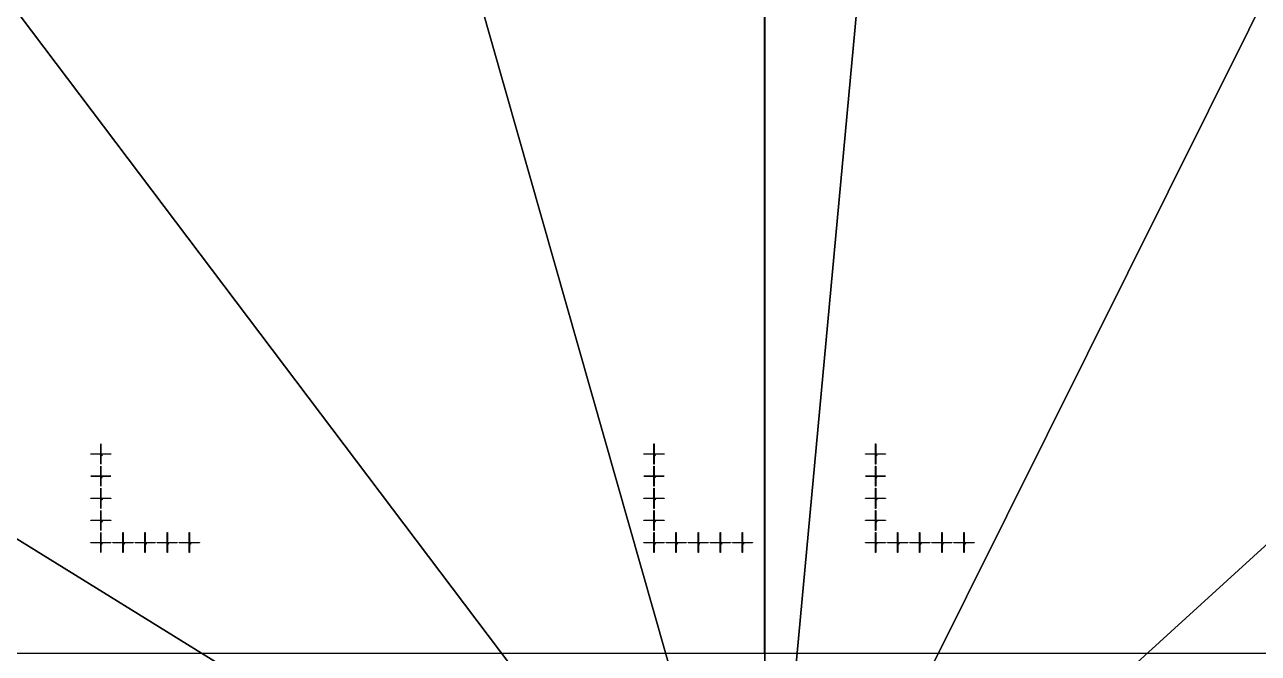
# Model space of a CAD drawing. Extents: x -25400 to 25400, y -24113 to 25400.
# Drawn here: x -6690 to 4462, y 3151 to 8834 of the extents above; entities that cross this region are included whole.
import ezdxf

# ---------------------------------------------------------------- set-up
doc = ezdxf.new("R2010")
doc.units = 0
for name, color, linetype in [('L0D0', 1, 'CONTINUOUS'), ('L1D0', 2, 'CONTINUOUS'), ('L3D0', 3, 'CONTINUOUS')]:
    doc.layers.add(name, color=color, linetype=linetype)

msp = doc.modelspace()

# ---------------------------------------------------------------- linework, layer by layer
at = {"layer": 'L0D0'}
for points in [[(0, 25400), (0, 0), (-4251.735, -24112.788), (-7983.296, -24112.788)], [(8342.854, 23990.765), (8342.854, -23990.765), (8299.673, -24005.737), (8256.466, -24020.632), (8213.232, -24035.449), (8169.972, -24050.188), (8126.685, -24064.85), (8083.372, -24079.433), (8040.032, -24093.939), (7996.667, -24108.366), (7983.296, -24112.788), (4251.735, -24112.788), (0, 0), (0, 25400)], [(2112.945, 22802.313), (0, 0), (-6266.882, 22025.807)], [(10207.408, 20499.239), (0, 0), (2112.945, 22802.313)], [(-6724.707, 21890.37), (-6683.205, 21903.077), (-6641.678, 21915.705), (-6600.127, 21928.254), (-6558.553, 21940.724), (-6516.956, 21953.116), (-6475.334, 21965.428), (-6433.69, 21977.662), (-6392.022, 21989.817), (-6350.332, 22001.893), (-6308.618, 22013.89), (-6266.882, 22025.807), (0, 0), (-13800.333, 18274.595)], [(16923.304, 15427.63), (0, 0), (10207.408, 20499.239)], [(-13800.333, 18274.595), (0, 0), (-19469.972, 12055.297)], [(21126.611, 8836.08), (21143.321, 8796.022), (21159.954, 8755.931), (21176.512, 8715.809), (21192.994, 8675.656), (21209.399, 8635.472), (21225.729, 8595.257), (21241.982, 8555.01), (21258.159, 8514.733), (21274.259, 8474.426), (21290.283, 8434.088), (21306.231, 8393.719), (21322.102, 8353.321), (21337.896, 8312.892), (21353.614, 8272.434), (0, 0), (16923.304, 15427.63)], [(-19469.972, 12055.297), (0, 0), (-22510.084, 4207.864)]]:
    msp.add_lwpolyline(points, dxfattribs=at)
at = {"layer": 'L1D0'}
for points in [[(-6002.75, 4960.85), (-6002.75, 5043.85), (-6000.25, 5043.85), (-6000.25, 4960.85)], [(-1002.75, 4960.85), (-1002.75, 5043.85), (-1000.25, 5043.85), (-1000.25, 4960.85)], [(1000.25, 4960.85), (1000.25, 5043.85), (1002.75, 5043.85), (1002.75, 4960.85)], [(-6092.5, 4951.6), (-6092.5, 4954.1), (-6009.5, 4954.1), (-6009.5, 4951.6)], [(-6001.7, 4947.85), (-6001.7, 4952.65), (-6006.5, 4952.65), (-6006.5, 4953.05), (-6001.7, 4953.05), (-6001.7, 4957.85), (-6001.3, 4957.85), (-6001.3, 4953.05), (-5996.5, 4953.05), (-5996.5, 4952.65), (-6001.3, 4952.65), (-6001.3, 4947.85)], [(-6002.75, 4861.85), (-6002.75, 4944.85), (-6000.25, 4944.85), (-6000.25, 4861.85)], [(-5995.5, 4942.294), (-5995.5, 4945.85), (-5991.056, 4945.85), (-5991.056, 4944.961), (-5994.611, 4944.961), (-5994.611, 4943.183), (-5991.944, 4943.183), (-5991.944, 4942.294)], [(-5995.5, 4939.628), (-5995.5, 4940.517), (-5991.944, 4940.517), (-5991.944, 4939.628)], [(-5993.5, 4951.6), (-5993.5, 4954.1), (-5910.5, 4954.1), (-5910.5, 4951.6)], [(-5991.944, 4940.517), (-5991.944, 4942.294), (-5991.056, 4942.294), (-5991.056, 4940.517)], [(-1092.5, 4951.6), (-1092.5, 4954.1), (-1009.5, 4954.1), (-1009.5, 4951.6)], [(-1001.7, 4947.85), (-1001.7, 4952.65), (-1006.5, 4952.65), (-1006.5, 4953.05), (-1001.7, 4953.05), (-1001.7, 4957.85), (-1001.3, 4957.85), (-1001.3, 4953.05), (-996.5, 4953.05), (-996.5, 4952.65), (-1001.3, 4952.65), (-1001.3, 4947.85)], [(-1002.75, 4861.85), (-1002.75, 4944.85), (-1000.25, 4944.85), (-1000.25, 4861.85)], [(-995.5, 4942.294), (-995.5, 4945.85), (-991.056, 4945.85), (-991.056, 4944.961), (-994.611, 4944.961), (-994.611, 4943.183), (-991.944, 4943.183), (-991.944, 4942.294)], [(-995.5, 4939.628), (-995.5, 4940.517), (-991.944, 4940.517), (-991.944, 4939.628)], [(-993.5, 4951.6), (-993.5, 4954.1), (-910.5, 4954.1), (-910.5, 4951.6)], [(-991.944, 4940.517), (-991.944, 4942.294), (-991.056, 4942.294), (-991.056, 4940.517)], [(910.5, 4951.6), (910.5, 4954.1), (993.5, 4954.1), (993.5, 4951.6)], [(1001.3, 4947.85), (1001.3, 4952.65), (996.5, 4952.65), (996.5, 4953.05), (1001.3, 4953.05), (1001.3, 4957.85), (1001.7, 4957.85), (1001.7, 4953.05), (1006.5, 4953.05), (1006.5, 4952.65), (1001.7, 4952.65), (1001.7, 4947.85)], [(1000.25, 4861.85), (1000.25, 4944.85), (1002.75, 4944.85), (1002.75, 4861.85)], [(1007.5, 4942.294), (1007.5, 4945.85), (1011.944, 4945.85), (1011.944, 4944.961), (1008.389, 4944.961), (1008.389, 4943.183), (1011.056, 4943.183), (1011.056, 4942.294)], [(1007.5, 4939.628), (1007.5, 4940.517), (1011.056, 4940.517), (1011.056, 4939.628)], [(1009.5, 4951.6), (1009.5, 4954.1), (1092.5, 4954.1), (1092.5, 4951.6)], [(1011.056, 4940.517), (1011.056, 4942.294), (1011.944, 4942.294), (1011.944, 4940.517)], [(-6002.75, 4760.85), (-6002.75, 4843.85), (-6000.25, 4843.85), (-6000.25, 4760.85)], [(-1002.75, 4760.85), (-1002.75, 4843.85), (-1000.25, 4843.85), (-1000.25, 4760.85)], [(1000.25, 4760.85), (1000.25, 4843.85), (1002.75, 4843.85), (1002.75, 4760.85)], [(-6092.5, 4751.6), (-6092.5, 4754.1), (-6009.5, 4754.1), (-6009.5, 4751.6)], [(-6001.7, 4747.85), (-6001.7, 4752.65), (-6006.5, 4752.65), (-6006.5, 4753.05), (-6001.7, 4753.05), (-6001.7, 4757.85), (-6001.3, 4757.85), (-6001.3, 4753.05), (-5996.5, 4753.05), (-5996.5, 4752.65), (-6001.3, 4752.65), (-6001.3, 4747.85)], [(-6002.75, 4661.85), (-6002.75, 4744.85), (-6000.25, 4744.85), (-6000.25, 4661.85)], [(-5992.833, 4739.628), (-5992.833, 4741.406), (-5995.5, 4741.406), (-5995.5, 4743.183), (-5994.611, 4743.183), (-5994.611, 4742.294), (-5992.833, 4742.294), (-5992.833, 4744.961), (-5993.722, 4744.961), (-5993.722, 4745.85), (-5991.944, 4745.85), (-5991.944, 4742.294), (-5991.056, 4742.294), (-5991.056, 4741.406), (-5991.944, 4741.406), (-5991.944, 4739.628)], [(-5994.611, 4743.183), (-5994.611, 4744.961), (-5993.722, 4744.961), (-5993.722, 4743.183)], [(-5993.5, 4751.6), (-5993.5, 4754.1), (-5910.5, 4754.1), (-5910.5, 4751.6)], [(-1092.5, 4751.6), (-1092.5, 4754.1), (-1009.5, 4754.1), (-1009.5, 4751.6)], [(-1001.7, 4747.85), (-1001.7, 4752.65), (-1006.5, 4752.65), (-1006.5, 4753.05), (-1001.7, 4753.05), (-1001.7, 4757.85), (-1001.3, 4757.85), (-1001.3, 4753.05), (-996.5, 4753.05), (-996.5, 4752.65), (-1001.3, 4752.65), (-1001.3, 4747.85)], [(-1002.75, 4661.85), (-1002.75, 4744.85), (-1000.25, 4744.85), (-1000.25, 4661.85)], [(-992.833, 4739.628), (-992.833, 4741.406), (-995.5, 4741.406), (-995.5, 4743.183), (-994.611, 4743.183), (-994.611, 4742.294), (-992.833, 4742.294), (-992.833, 4744.961), (-993.722, 4744.961), (-993.722, 4745.85), (-991.944, 4745.85), (-991.944, 4742.294), (-991.056, 4742.294), (-991.056, 4741.406), (-991.944, 4741.406), (-991.944, 4739.628)], [(-994.611, 4743.183), (-994.611, 4744.961), (-993.722, 4744.961), (-993.722, 4743.183)], [(-993.5, 4751.6), (-993.5, 4754.1), (-910.5, 4754.1), (-910.5, 4751.6)], [(910.5, 4751.6), (910.5, 4754.1), (993.5, 4754.1), (993.5, 4751.6)], [(1001.3, 4747.85), (1001.3, 4752.65), (996.5, 4752.65), (996.5, 4753.05), (1001.3, 4753.05), (1001.3, 4757.85), (1001.7, 4757.85), (1001.7, 4753.05), (1006.5, 4753.05), (1006.5, 4752.65), (1001.7, 4752.65), (1001.7, 4747.85)], [(1000.25, 4661.85), (1000.25, 4744.85), (1002.75, 4744.85), (1002.75, 4661.85)], [(1010.167, 4739.628), (1010.167, 4741.406), (1007.5, 4741.406), (1007.5, 4743.183), (1008.389, 4743.183), (1008.389, 4742.294), (1010.167, 4742.294), (1010.167, 4744.961), (1009.278, 4744.961), (1009.278, 4745.85), (1011.056, 4745.85), (1011.056, 4742.294), (1011.944, 4742.294), (1011.944, 4741.406), (1011.056, 4741.406), (1011.056, 4739.628)], [(1008.389, 4743.183), (1008.389, 4744.961), (1009.278, 4744.961), (1009.278, 4743.183)], [(1009.5, 4751.6), (1009.5, 4754.1), (1092.5, 4754.1), (1092.5, 4751.6)], [(-6002.75, 4560.85), (-6002.75, 4643.85), (-6000.25, 4643.85), (-6000.25, 4560.85)], [(-1002.75, 4560.85), (-1002.75, 4643.85), (-1000.25, 4643.85), (-1000.25, 4560.85)], [(1000.25, 4560.85), (1000.25, 4643.85), (1002.75, 4643.85), (1002.75, 4560.85)], [(-6092.5, 4551.6), (-6092.5, 4554.1), (-6009.5, 4554.1), (-6009.5, 4551.6)], [(-6001.7, 4547.85), (-6001.7, 4552.65), (-6006.5, 4552.65), (-6006.5, 4553.05), (-6001.7, 4553.05), (-6001.7, 4557.85), (-6001.3, 4557.85), (-6001.3, 4553.05), (-5996.5, 4553.05), (-5996.5, 4552.65), (-6001.3, 4552.65), (-6001.3, 4547.85)], [(-6002.75, 4461.85), (-6002.75, 4544.85), (-6000.25, 4544.85), (-6000.25, 4461.85)], [(-5995.5, 4544.961), (-5995.5, 4545.85), (-5991.944, 4545.85), (-5991.944, 4544.961)], [(-5995.5, 4539.628), (-5995.5, 4540.517), (-5991.944, 4540.517), (-5991.944, 4539.628)], [(-5994.611, 4542.294), (-5994.611, 4543.183), (-5991.944, 4543.183), (-5991.944, 4542.294)], [(-5993.5, 4551.6), (-5993.5, 4554.1), (-5910.5, 4554.1), (-5910.5, 4551.6)], [(-5991.944, 4543.183), (-5991.944, 4544.961), (-5991.056, 4544.961), (-5991.056, 4543.183)], [(-5991.944, 4540.517), (-5991.944, 4542.294), (-5991.056, 4542.294), (-5991.056, 4540.517)], [(-1092.5, 4551.6), (-1092.5, 4554.1), (-1009.5, 4554.1), (-1009.5, 4551.6)], [(-1001.7, 4547.85), (-1001.7, 4552.65), (-1006.5, 4552.65), (-1006.5, 4553.05), (-1001.7, 4553.05), (-1001.7, 4557.85), (-1001.3, 4557.85), (-1001.3, 4553.05), (-996.5, 4553.05), (-996.5, 4552.65), (-1001.3, 4552.65), (-1001.3, 4547.85)], [(-1002.75, 4461.85), (-1002.75, 4544.85), (-1000.25, 4544.85), (-1000.25, 4461.85)], [(-995.5, 4544.961), (-995.5, 4545.85), (-991.944, 4545.85), (-991.944, 4544.961)], [(-995.5, 4539.628), (-995.5, 4540.517), (-991.944, 4540.517), (-991.944, 4539.628)], [(-994.611, 4542.294), (-994.611, 4543.183), (-991.944, 4543.183), (-991.944, 4542.294)], [(-993.5, 4551.6), (-993.5, 4554.1), (-910.5, 4554.1), (-910.5, 4551.6)], [(-991.944, 4543.183), (-991.944, 4544.961), (-991.056, 4544.961), (-991.056, 4543.183)], [(-991.944, 4540.517), (-991.944, 4542.294), (-991.056, 4542.294), (-991.056, 4540.517)], [(910.5, 4551.6), (910.5, 4554.1), (993.5, 4554.1), (993.5, 4551.6)], [(1001.3, 4547.85), (1001.3, 4552.65), (996.5, 4552.65), (996.5, 4553.05), (1001.3, 4553.05), (1001.3, 4557.85), (1001.7, 4557.85), (1001.7, 4553.05), (1006.5, 4553.05), (1006.5, 4552.65), (1001.7, 4552.65), (1001.7, 4547.85)], [(1000.25, 4461.85), (1000.25, 4544.85), (1002.75, 4544.85), (1002.75, 4461.85)], [(1007.5, 4544.961), (1007.5, 4545.85), (1011.056, 4545.85), (1011.056, 4544.961)], [(1007.5, 4539.628), (1007.5, 4540.517), (1011.056, 4540.517), (1011.056, 4539.628)], [(1008.389, 4542.294), (1008.389, 4543.183), (1011.056, 4543.183), (1011.056, 4542.294)], [(1009.5, 4551.6), (1009.5, 4554.1), (1092.5, 4554.1), (1092.5, 4551.6)], [(1011.056, 4543.183), (1011.056, 4544.961), (1011.944, 4544.961), (1011.944, 4543.183)], [(1011.056, 4540.517), (1011.056, 4542.294), (1011.944, 4542.294), (1011.944, 4540.517)], [(-6092.5, 4351.6), (-6092.5, 4354.1), (-6009.5, 4354.1), (-6009.5, 4351.6)], [(-6001.7, 4347.85), (-6001.7, 4352.65), (-6006.5, 4352.65), (-6006.5, 4353.05), (-6001.7, 4353.05), (-6001.7, 4357.85), (-6001.3, 4357.85), (-6001.3, 4353.05), (-5996.5, 4353.05), (-5996.5, 4352.65), (-6001.3, 4352.65), (-6001.3, 4347.85)], [(-6002.75, 4360.85), (-6002.75, 4443.85), (-6000.25, 4443.85), (-6000.25, 4360.85)], [(-5993.5, 4351.6), (-5993.5, 4354.1), (-5910.5, 4354.1), (-5910.5, 4351.6)], [(-1092.5, 4351.6), (-1092.5, 4354.1), (-1009.5, 4354.1), (-1009.5, 4351.6)], [(-1001.7, 4347.85), (-1001.7, 4352.65), (-1006.5, 4352.65), (-1006.5, 4353.05), (-1001.7, 4353.05), (-1001.7, 4357.85), (-1001.3, 4357.85), (-1001.3, 4353.05), (-996.5, 4353.05), (-996.5, 4352.65), (-1001.3, 4352.65), (-1001.3, 4347.85)], [(-1002.75, 4360.85), (-1002.75, 4443.85), (-1000.25, 4443.85), (-1000.25, 4360.85)], [(-993.5, 4351.6), (-993.5, 4354.1), (-910.5, 4354.1), (-910.5, 4351.6)], [(910.5, 4351.6), (910.5, 4354.1), (993.5, 4354.1), (993.5, 4351.6)], [(1001.3, 4347.85), (1001.3, 4352.65), (996.5, 4352.65), (996.5, 4353.05), (1001.3, 4353.05), (1001.3, 4357.85), (1001.7, 4357.85), (1001.7, 4353.05), (1006.5, 4353.05), (1006.5, 4352.65), (1001.7, 4352.65), (1001.7, 4347.85)], [(1000.25, 4360.85), (1000.25, 4443.85), (1002.75, 4443.85), (1002.75, 4360.85)], [(1009.5, 4351.6), (1009.5, 4354.1), (1092.5, 4354.1), (1092.5, 4351.6)], [(-6002.75, 4261.85), (-6002.75, 4344.85), (-6000.25, 4344.85), (-6000.25, 4261.85)], [(-6002.75, 4160.85), (-6002.75, 4243.85), (-6000.25, 4243.85), (-6000.25, 4160.85)], [(-5995.5, 4344.072), (-5995.5, 4344.961), (-5994.611, 4344.961), (-5994.611, 4344.072)], [(-5995.5, 4339.628), (-5995.5, 4341.406), (-5994.611, 4341.406), (-5994.611, 4340.517), (-5991.056, 4340.517), (-5991.056, 4339.628)], [(-5994.611, 4344.961), (-5994.611, 4345.85), (-5991.944, 4345.85), (-5991.944, 4344.961)], [(-5994.611, 4341.406), (-5994.611, 4342.294), (-5992.833, 4342.294), (-5992.833, 4341.406)], [(-5992.833, 4342.294), (-5992.833, 4343.183), (-5991.944, 4343.183), (-5991.944, 4342.294)], [(-5991.944, 4343.183), (-5991.944, 4344.961), (-5991.056, 4344.961), (-5991.056, 4343.183)], [(-5802.75, 4160.85), (-5802.75, 4243.85), (-5800.25, 4243.85), (-5800.25, 4160.85)], [(-5602.75, 4160.85), (-5602.75, 4243.85), (-5600.25, 4243.85), (-5600.25, 4160.85)], [(-5402.75, 4160.85), (-5402.75, 4243.85), (-5400.25, 4243.85), (-5400.25, 4160.85)], [(-5202.75, 4160.85), (-5202.75, 4243.85), (-5200.25, 4243.85), (-5200.25, 4160.85)], [(-1002.75, 4261.85), (-1002.75, 4344.85), (-1000.25, 4344.85), (-1000.25, 4261.85)], [(-1002.75, 4160.85), (-1002.75, 4243.85), (-1000.25, 4243.85), (-1000.25, 4160.85)], [(-995.5, 4344.072), (-995.5, 4344.961), (-994.611, 4344.961), (-994.611, 4344.072)], [(-995.5, 4339.628), (-995.5, 4341.406), (-994.611, 4341.406), (-994.611, 4340.517), (-991.056, 4340.517), (-991.056, 4339.628)], [(-994.611, 4344.961), (-994.611, 4345.85), (-991.944, 4345.85), (-991.944, 4344.961)], [(-994.611, 4341.406), (-994.611, 4342.294), (-992.833, 4342.294), (-992.833, 4341.406)], [(-992.833, 4342.294), (-992.833, 4343.183), (-991.944, 4343.183), (-991.944, 4342.294)], [(-991.944, 4343.183), (-991.944, 4344.961), (-991.056, 4344.961), (-991.056, 4343.183)], [(-802.75, 4160.85), (-802.75, 4243.85), (-800.25, 4243.85), (-800.25, 4160.85)], [(-602.75, 4160.85), (-602.75, 4243.85), (-600.25, 4243.85), (-600.25, 4160.85)], [(-402.75, 4160.85), (-402.75, 4243.85), (-400.25, 4243.85), (-400.25, 4160.85)], [(-202.75, 4160.85), (-202.75, 4243.85), (-200.25, 4243.85), (-200.25, 4160.85)], [(1000.25, 4261.85), (1000.25, 4344.85), (1002.75, 4344.85), (1002.75, 4261.85)], [(1000.25, 4160.85), (1000.25, 4243.85), (1002.75, 4243.85), (1002.75, 4160.85)], [(1007.5, 4344.072), (1007.5, 4344.961), (1008.389, 4344.961), (1008.389, 4344.072)], [(1007.5, 4339.628), (1007.5, 4341.406), (1008.389, 4341.406), (1008.389, 4340.517), (1011.944, 4340.517), (1011.944, 4339.628)], [(1008.389, 4344.961), (1008.389, 4345.85), (1011.056, 4345.85), (1011.056, 4344.961)], [(1008.389, 4341.406), (1008.389, 4342.294), (1010.167, 4342.294), (1010.167, 4341.406)], [(1010.167, 4342.294), (1010.167, 4343.183), (1011.056, 4343.183), (1011.056, 4342.294)], [(1011.056, 4343.183), (1011.056, 4344.961), (1011.944, 4344.961), (1011.944, 4343.183)], [(1200.25, 4160.85), (1200.25, 4243.85), (1202.75, 4243.85), (1202.75, 4160.85)], [(1400.25, 4160.85), (1400.25, 4243.85), (1402.75, 4243.85), (1402.75, 4160.85)], [(1600.25, 4160.85), (1600.25, 4243.85), (1602.75, 4243.85), (1602.75, 4160.85)], [(1800.25, 4160.85), (1800.25, 4243.85), (1802.75, 4243.85), (1802.75, 4160.85)], [(-6092.5, 4151.6), (-6092.5, 4154.1), (-6009.5, 4154.1), (-6009.5, 4151.6)], [(-6001.7, 4147.85), (-6001.7, 4152.65), (-6006.5, 4152.65), (-6006.5, 4153.05), (-6001.7, 4153.05), (-6001.7, 4157.85), (-6001.3, 4157.85), (-6001.3, 4153.05), (-5996.5, 4153.05), (-5996.5, 4152.65), (-6001.3, 4152.65), (-6001.3, 4147.85)], [(-6002.75, 4061.85), (-6002.75, 4144.85), (-6000.25, 4144.85), (-6000.25, 4061.85)], [(-5994.611, 4139.628), (-5994.611, 4140.517), (-5993.722, 4140.517), (-5993.722, 4144.072), (-5994.611, 4144.072), (-5994.611, 4144.961), (-5993.722, 4144.961), (-5993.722, 4145.85), (-5992.833, 4145.85), (-5992.833, 4140.517), (-5991.944, 4140.517), (-5991.944, 4139.628)], [(-5993.5, 4151.6), (-5993.5, 4154.1), (-5910.5, 4154.1), (-5910.5, 4151.6)], [(-5892.5, 4151.6), (-5892.5, 4154.1), (-5809.5, 4154.1), (-5809.5, 4151.6)], [(-5801.7, 4147.85), (-5801.7, 4152.65), (-5806.5, 4152.65), (-5806.5, 4153.05), (-5801.7, 4153.05), (-5801.7, 4157.85), (-5801.3, 4157.85), (-5801.3, 4153.05), (-5796.5, 4153.05), (-5796.5, 4152.65), (-5801.3, 4152.65), (-5801.3, 4147.85)], [(-5802.75, 4061.85), (-5802.75, 4144.85), (-5800.25, 4144.85), (-5800.25, 4061.85)], [(-5795.5, 4144.072), (-5795.5, 4144.961), (-5794.611, 4144.961), (-5794.611, 4144.072)], [(-5795.5, 4139.628), (-5795.5, 4141.406), (-5794.611, 4141.406), (-5794.611, 4140.517), (-5791.056, 4140.517), (-5791.056, 4139.628)], [(-5794.611, 4144.961), (-5794.611, 4145.85), (-5791.944, 4145.85), (-5791.944, 4144.961)], [(-5794.611, 4141.406), (-5794.611, 4142.294), (-5792.833, 4142.294), (-5792.833, 4141.406)], [(-5793.5, 4151.6), (-5793.5, 4154.1), (-5710.5, 4154.1), (-5710.5, 4151.6)], [(-5792.833, 4142.294), (-5792.833, 4143.183), (-5791.944, 4143.183), (-5791.944, 4142.294)], [(-5791.944, 4143.183), (-5791.944, 4144.961), (-5791.056, 4144.961), (-5791.056, 4143.183)], [(-5692.5, 4151.6), (-5692.5, 4154.1), (-5609.5, 4154.1), (-5609.5, 4151.6)], [(-5601.7, 4147.85), (-5601.7, 4152.65), (-5606.5, 4152.65), (-5606.5, 4153.05), (-5601.7, 4153.05), (-5601.7, 4157.85), (-5601.3, 4157.85), (-5601.3, 4153.05), (-5596.5, 4153.05), (-5596.5, 4152.65), (-5601.3, 4152.65), (-5601.3, 4147.85)], [(-5602.75, 4061.85), (-5602.75, 4144.85), (-5600.25, 4144.85), (-5600.25, 4061.85)], [(-5595.5, 4144.961), (-5595.5, 4145.85), (-5591.944, 4145.85), (-5591.944, 4144.961)], [(-5595.5, 4139.628), (-5595.5, 4140.517), (-5591.944, 4140.517), (-5591.944, 4139.628)], [(-5594.611, 4142.294), (-5594.611, 4143.183), (-5591.944, 4143.183), (-5591.944, 4142.294)], [(-5593.5, 4151.6), (-5593.5, 4154.1), (-5510.5, 4154.1), (-5510.5, 4151.6)], [(-5591.944, 4143.183), (-5591.944, 4144.961), (-5591.056, 4144.961), (-5591.056, 4143.183)], [(-5591.944, 4140.517), (-5591.944, 4142.294), (-5591.056, 4142.294), (-5591.056, 4140.517)], [(-5492.5, 4151.6), (-5492.5, 4154.1), (-5409.5, 4154.1), (-5409.5, 4151.6)], [(-5401.7, 4147.85), (-5401.7, 4152.65), (-5406.5, 4152.65), (-5406.5, 4153.05), (-5401.7, 4153.05), (-5401.7, 4157.85), (-5401.3, 4157.85), (-5401.3, 4153.05), (-5396.5, 4153.05), (-5396.5, 4152.65), (-5401.3, 4152.65), (-5401.3, 4147.85)], [(-5402.75, 4061.85), (-5402.75, 4144.85), (-5400.25, 4144.85), (-5400.25, 4061.85)], [(-5392.833, 4139.628), (-5392.833, 4141.406), (-5395.5, 4141.406), (-5395.5, 4143.183), (-5394.611, 4143.183), (-5394.611, 4142.294), (-5392.833, 4142.294), (-5392.833, 4144.961), (-5393.722, 4144.961), (-5393.722, 4145.85), (-5391.944, 4145.85), (-5391.944, 4142.294), (-5391.056, 4142.294), (-5391.056, 4141.406), (-5391.944, 4141.406), (-5391.944, 4139.628)], [(-5394.611, 4143.183), (-5394.611, 4144.961), (-5393.722, 4144.961), (-5393.722, 4143.183)], [(-5393.5, 4151.6), (-5393.5, 4154.1), (-5310.5, 4154.1), (-5310.5, 4151.6)], [(-5292.5, 4151.6), (-5292.5, 4154.1), (-5209.5, 4154.1), (-5209.5, 4151.6)], [(-5201.7, 4147.85), (-5201.7, 4152.65), (-5206.5, 4152.65), (-5206.5, 4153.05), (-5201.7, 4153.05), (-5201.7, 4157.85), (-5201.3, 4157.85), (-5201.3, 4153.05), (-5196.5, 4153.05), (-5196.5, 4152.65), (-5201.3, 4152.65), (-5201.3, 4147.85)], [(-5202.75, 4061.85), (-5202.75, 4144.85), (-5200.25, 4144.85), (-5200.25, 4061.85)], [(-5195.5, 4142.294), (-5195.5, 4145.85), (-5191.056, 4145.85), (-5191.056, 4144.961), (-5194.611, 4144.961), (-5194.611, 4143.183), (-5191.944, 4143.183), (-5191.944, 4142.294)], [(-5195.5, 4139.628), (-5195.5, 4140.517), (-5191.944, 4140.517), (-5191.944, 4139.628)], [(-5193.5, 4151.6), (-5193.5, 4154.1), (-5110.5, 4154.1), (-5110.5, 4151.6)], [(-5191.944, 4140.517), (-5191.944, 4142.294), (-5191.056, 4142.294), (-5191.056, 4140.517)], [(-1092.5, 4151.6), (-1092.5, 4154.1), (-1009.5, 4154.1), (-1009.5, 4151.6)], [(-1001.7, 4147.85), (-1001.7, 4152.65), (-1006.5, 4152.65), (-1006.5, 4153.05), (-1001.7, 4153.05), (-1001.7, 4157.85), (-1001.3, 4157.85), (-1001.3, 4153.05), (-996.5, 4153.05), (-996.5, 4152.65), (-1001.3, 4152.65), (-1001.3, 4147.85)], [(-1002.75, 4061.85), (-1002.75, 4144.85), (-1000.25, 4144.85), (-1000.25, 4061.85)], [(-994.611, 4139.628), (-994.611, 4140.517), (-993.722, 4140.517), (-993.722, 4144.072), (-994.611, 4144.072), (-994.611, 4144.961), (-993.722, 4144.961), (-993.722, 4145.85), (-992.833, 4145.85), (-992.833, 4140.517), (-991.944, 4140.517), (-991.944, 4139.628)], [(-993.5, 4151.6), (-993.5, 4154.1), (-910.5, 4154.1), (-910.5, 4151.6)], [(-892.5, 4151.6), (-892.5, 4154.1), (-809.5, 4154.1), (-809.5, 4151.6)], [(-801.7, 4147.85), (-801.7, 4152.65), (-806.5, 4152.65), (-806.5, 4153.05), (-801.7, 4153.05), (-801.7, 4157.85), (-801.3, 4157.85), (-801.3, 4153.05), (-796.5, 4153.05), (-796.5, 4152.65), (-801.3, 4152.65), (-801.3, 4147.85)], [(-802.75, 4061.85), (-802.75, 4144.85), (-800.25, 4144.85), (-800.25, 4061.85)], [(-795.5, 4144.072), (-795.5, 4144.961), (-794.611, 4144.961), (-794.611, 4144.072)], [(-795.5, 4139.628), (-795.5, 4141.406), (-794.611, 4141.406), (-794.611, 4140.517), (-791.056, 4140.517), (-791.056, 4139.628)], [(-794.611, 4144.961), (-794.611, 4145.85), (-791.944, 4145.85), (-791.944, 4144.961)], [(-794.611, 4141.406), (-794.611, 4142.294), (-792.833, 4142.294), (-792.833, 4141.406)], [(-793.5, 4151.6), (-793.5, 4154.1), (-710.5, 4154.1), (-710.5, 4151.6)], [(-792.833, 4142.294), (-792.833, 4143.183), (-791.944, 4143.183), (-791.944, 4142.294)], [(-791.944, 4143.183), (-791.944, 4144.961), (-791.056, 4144.961), (-791.056, 4143.183)], [(-692.5, 4151.6), (-692.5, 4154.1), (-609.5, 4154.1), (-609.5, 4151.6)], [(-601.7, 4147.85), (-601.7, 4152.65), (-606.5, 4152.65), (-606.5, 4153.05), (-601.7, 4153.05), (-601.7, 4157.85), (-601.3, 4157.85), (-601.3, 4153.05), (-596.5, 4153.05), (-596.5, 4152.65), (-601.3, 4152.65), (-601.3, 4147.85)], [(-602.75, 4061.85), (-602.75, 4144.85), (-600.25, 4144.85), (-600.25, 4061.85)], [(-595.5, 4144.961), (-595.5, 4145.85), (-591.944, 4145.85), (-591.944, 4144.961)], [(-595.5, 4139.628), (-595.5, 4140.517), (-591.944, 4140.517), (-591.944, 4139.628)], [(-594.611, 4142.294), (-594.611, 4143.183), (-591.944, 4143.183), (-591.944, 4142.294)], [(-593.5, 4151.6), (-593.5, 4154.1), (-510.5, 4154.1), (-510.5, 4151.6)], [(-591.944, 4143.183), (-591.944, 4144.961), (-591.056, 4144.961), (-591.056, 4143.183)], [(-591.944, 4140.517), (-591.944, 4142.294), (-591.056, 4142.294), (-591.056, 4140.517)], [(-492.5, 4151.6), (-492.5, 4154.1), (-409.5, 4154.1), (-409.5, 4151.6)], [(-401.7, 4147.85), (-401.7, 4152.65), (-406.5, 4152.65), (-406.5, 4153.05), (-401.7, 4153.05), (-401.7, 4157.85), (-401.3, 4157.85), (-401.3, 4153.05), (-396.5, 4153.05), (-396.5, 4152.65), (-401.3, 4152.65), (-401.3, 4147.85)], [(-402.75, 4061.85), (-402.75, 4144.85), (-400.25, 4144.85), (-400.25, 4061.85)], [(-392.833, 4139.628), (-392.833, 4141.406), (-395.5, 4141.406), (-395.5, 4143.183), (-394.611, 4143.183), (-394.611, 4142.294), (-392.833, 4142.294), (-392.833, 4144.961), (-393.722, 4144.961), (-393.722, 4145.85), (-391.944, 4145.85), (-391.944, 4142.294), (-391.056, 4142.294), (-391.056, 4141.406), (-391.944, 4141.406), (-391.944, 4139.628)], [(-394.611, 4143.183), (-394.611, 4144.961), (-393.722, 4144.961), (-393.722, 4143.183)], [(-393.5, 4151.6), (-393.5, 4154.1), (-310.5, 4154.1), (-310.5, 4151.6)], [(-292.5, 4151.6), (-292.5, 4154.1), (-209.5, 4154.1), (-209.5, 4151.6)], [(-201.7, 4147.85), (-201.7, 4152.65), (-206.5, 4152.65), (-206.5, 4153.05), (-201.7, 4153.05), (-201.7, 4157.85), (-201.3, 4157.85), (-201.3, 4153.05), (-196.5, 4153.05), (-196.5, 4152.65), (-201.3, 4152.65), (-201.3, 4147.85)], [(-202.75, 4061.85), (-202.75, 4144.85), (-200.25, 4144.85), (-200.25, 4061.85)], [(-195.5, 4142.294), (-195.5, 4145.85), (-191.056, 4145.85), (-191.056, 4144.961), (-194.611, 4144.961), (-194.611, 4143.183), (-191.944, 4143.183), (-191.944, 4142.294)], [(-195.5, 4139.628), (-195.5, 4140.517), (-191.944, 4140.517), (-191.944, 4139.628)], [(-193.5, 4151.6), (-193.5, 4154.1), (-110.5, 4154.1), (-110.5, 4151.6)], [(-191.944, 4140.517), (-191.944, 4142.294), (-191.056, 4142.294), (-191.056, 4140.517)], [(910.5, 4151.6), (910.5, 4154.1), (993.5, 4154.1), (993.5, 4151.6)], [(1001.3, 4147.85), (1001.3, 4152.65), (996.5, 4152.65), (996.5, 4153.05), (1001.3, 4153.05), (1001.3, 4157.85), (1001.7, 4157.85), (1001.7, 4153.05), (1006.5, 4153.05), (1006.5, 4152.65), (1001.7, 4152.65), (1001.7, 4147.85)], [(1000.25, 4061.85), (1000.25, 4144.85), (1002.75, 4144.85), (1002.75, 4061.85)], [(1008.389, 4139.628), (1008.389, 4140.517), (1009.278, 4140.517), (1009.278, 4144.072), (1008.389, 4144.072), (1008.389, 4144.961), (1009.278, 4144.961), (1009.278, 4145.85), (1010.167, 4145.85), (1010.167, 4140.517), (1011.056, 4140.517), (1011.056, 4139.628)], [(1009.5, 4151.6), (1009.5, 4154.1), (1092.5, 4154.1), (1092.5, 4151.6)], [(1110.5, 4151.6), (1110.5, 4154.1), (1193.5, 4154.1), (1193.5, 4151.6)], [(1201.3, 4147.85), (1201.3, 4152.65), (1196.5, 4152.65), (1196.5, 4153.05), (1201.3, 4153.05), (1201.3, 4157.85), (1201.7, 4157.85), (1201.7, 4153.05), (1206.5, 4153.05), (1206.5, 4152.65), (1201.7, 4152.65), (1201.7, 4147.85)], [(1200.25, 4061.85), (1200.25, 4144.85), (1202.75, 4144.85), (1202.75, 4061.85)], [(1207.5, 4144.072), (1207.5, 4144.961), (1208.389, 4144.961), (1208.389, 4144.072)], [(1207.5, 4139.628), (1207.5, 4141.406), (1208.389, 4141.406), (1208.389, 4140.517), (1211.944, 4140.517), (1211.944, 4139.628)], [(1208.389, 4144.961), (1208.389, 4145.85), (1211.056, 4145.85), (1211.056, 4144.961)], [(1208.389, 4141.406), (1208.389, 4142.294), (1210.167, 4142.294), (1210.167, 4141.406)], [(1209.5, 4151.6), (1209.5, 4154.1), (1292.5, 4154.1), (1292.5, 4151.6)], [(1210.167, 4142.294), (1210.167, 4143.183), (1211.056, 4143.183), (1211.056, 4142.294)], [(1211.056, 4143.183), (1211.056, 4144.961), (1211.944, 4144.961), (1211.944, 4143.183)], [(1310.5, 4151.6), (1310.5, 4154.1), (1393.5, 4154.1), (1393.5, 4151.6)], [(1401.3, 4147.85), (1401.3, 4152.65), (1396.5, 4152.65), (1396.5, 4153.05), (1401.3, 4153.05), (1401.3, 4157.85), (1401.7, 4157.85), (1401.7, 4153.05), (1406.5, 4153.05), (1406.5, 4152.65), (1401.7, 4152.65), (1401.7, 4147.85)], [(1400.25, 4061.85), (1400.25, 4144.85), (1402.75, 4144.85), (1402.75, 4061.85)], [(1407.5, 4144.961), (1407.5, 4145.85), (1411.056, 4145.85), (1411.056, 4144.961)], [(1407.5, 4139.628), (1407.5, 4140.517), (1411.056, 4140.517), (1411.056, 4139.628)], [(1408.389, 4142.294), (1408.389, 4143.183), (1411.056, 4143.183), (1411.056, 4142.294)], [(1409.5, 4151.6), (1409.5, 4154.1), (1492.5, 4154.1), (1492.5, 4151.6)], [(1411.056, 4143.183), (1411.056, 4144.961), (1411.944, 4144.961), (1411.944, 4143.183)], [(1411.056, 4140.517), (1411.056, 4142.294), (1411.944, 4142.294), (1411.944, 4140.517)], [(1510.5, 4151.6), (1510.5, 4154.1), (1593.5, 4154.1), (1593.5, 4151.6)], [(1601.3, 4147.85), (1601.3, 4152.65), (1596.5, 4152.65), (1596.5, 4153.05), (1601.3, 4153.05), (1601.3, 4157.85), (1601.7, 4157.85), (1601.7, 4153.05), (1606.5, 4153.05), (1606.5, 4152.65), (1601.7, 4152.65), (1601.7, 4147.85)], [(1600.25, 4061.85), (1600.25, 4144.85), (1602.75, 4144.85), (1602.75, 4061.85)], [(1610.167, 4139.628), (1610.167, 4141.406), (1607.5, 4141.406), (1607.5, 4143.183), (1608.389, 4143.183), (1608.389, 4142.294), (1610.167, 4142.294), (1610.167, 4144.961), (1609.278, 4144.961), (1609.278, 4145.85), (1611.056, 4145.85), (1611.056, 4142.294), (1611.944, 4142.294), (1611.944, 4141.406), (1611.056, 4141.406), (1611.056, 4139.628)], [(1608.389, 4143.183), (1608.389, 4144.961), (1609.278, 4144.961), (1609.278, 4143.183)], [(1609.5, 4151.6), (1609.5, 4154.1), (1692.5, 4154.1), (1692.5, 4151.6)], [(1710.5, 4151.6), (1710.5, 4154.1), (1793.5, 4154.1), (1793.5, 4151.6)], [(1801.3, 4147.85), (1801.3, 4152.65), (1796.5, 4152.65), (1796.5, 4153.05), (1801.3, 4153.05), (1801.3, 4157.85), (1801.7, 4157.85), (1801.7, 4153.05), (1806.5, 4153.05), (1806.5, 4152.65), (1801.7, 4152.65), (1801.7, 4147.85)], [(1800.25, 4061.85), (1800.25, 4144.85), (1802.75, 4144.85), (1802.75, 4061.85)], [(1807.5, 4142.294), (1807.5, 4145.85), (1811.944, 4145.85), (1811.944, 4144.961), (1808.389, 4144.961), (1808.389, 4143.183), (1811.056, 4143.183), (1811.056, 4142.294)], [(1807.5, 4139.628), (1807.5, 4140.517), (1811.056, 4140.517), (1811.056, 4139.628)], [(1809.5, 4151.6), (1809.5, 4154.1), (1892.5, 4154.1), (1892.5, 4151.6)], [(1811.056, 4140.517), (1811.056, 4142.294), (1811.944, 4142.294), (1811.944, 4140.517)]]:
    msp.add_lwpolyline(points, close=True, dxfattribs=at)
at = {"layer": 'L3D0'}
msp.add_lwpolyline([(-7001.5, 3152.85), (-1.5, 3152.85), (1.5, 3152.85), (7001.5, 3152.85), (7004.5, 3152.85), (14004.5, 3152.85), (14007.5, 3152.85), (21007.5, 3152.85), (21007.5, 10152.85), (14007.5, 10152.85), (14007.5, 3152.85), (14004.5, 3152.85), (14004.5, 10152.85), (7004.5, 10152.85), (7004.5, 3152.85), (7001.5, 3152.85), (7001.5, 10152.85), (1.5, 10152.85), (1.5, 3152.85), (-1.5, 3152.85), (-1.5, 10152.85), (-7001.5, 10152.85)], dxfattribs=at)

doc.saveas('drawing.dxf')
